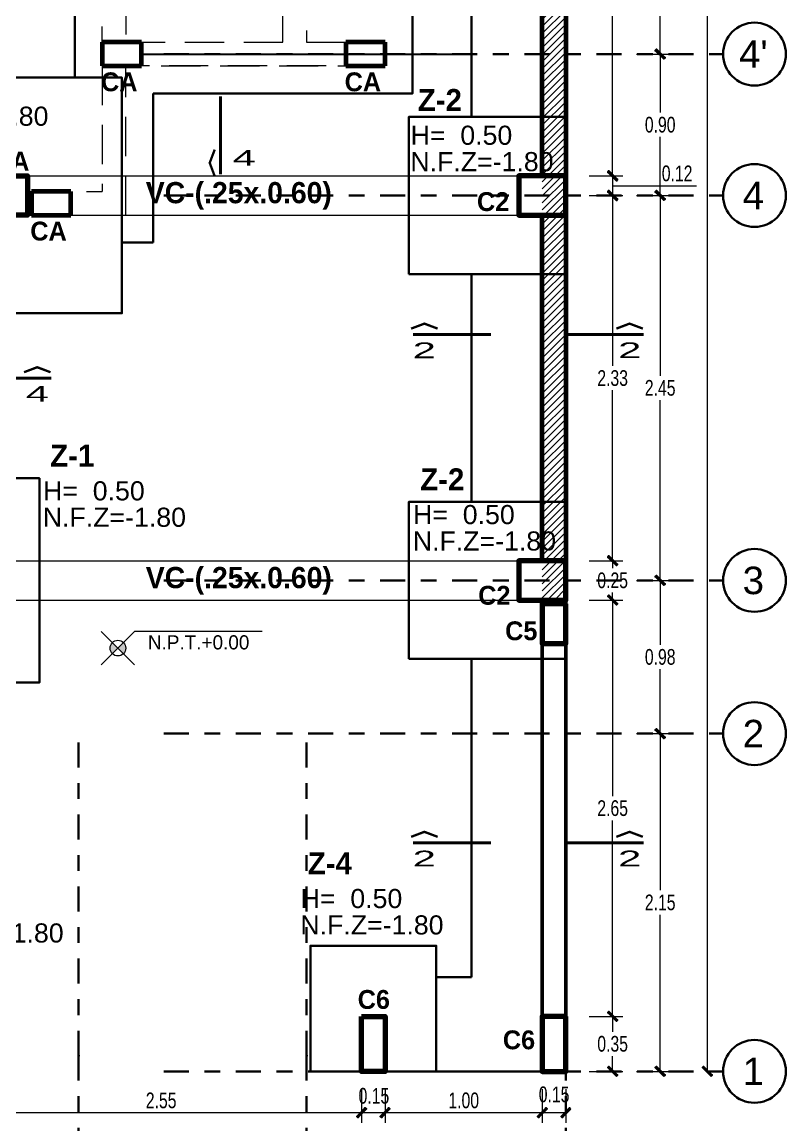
# Model space of a CAD drawing. Header units: millimetres. Extents: x 10559 to 10691, y -16579 to -16550.
# Drawn here: x 10565.28 to 10570.14, y -16573.47 to -16566.45 of the extents above; entities that cross this region are included whole.
import ezdxf
from ezdxf.enums import TextEntityAlignment as Align

# ---------------------------------------------------------------- set-up
doc = ezdxf.new("R2010")
doc.units = ezdxf.units.MM
doc.linetypes.add('HIDDEN', pattern=[0.375, 0.25, -0.125])
doc.linetypes.add('Punto & Rayas', pattern=[0.335139, 0.15875, -0.088194, 0, -0.088194])
for name, color, linetype, lineweight in [('ACHURADO', 9, 'Continuous', 5), ('cimentacion', 4, 'Continuous', 30), ('COLUMNAS', 3, 'Continuous', 80), ('Muro Alto', 1, 'Continuous', 80), ('p2', 53, 'Continuous', 20), ('Pluma 0.09', 5, 'Continuous', 0), ('TEXTO 2', 3, 'Continuous', 5), ('TEXTO VIGAS', 3, 'Continuous', 20)]:
    doc.layers.add(name, color=color, linetype=linetype, lineweight=lineweight)
for name, color, linetype in [('Nuevo_Estructura - Forjados', 7, 'Continuous'), ('Texto', 5, 'Continuous'), ('Textos', 8, 'Continuous')]:
    doc.layers.add(name, color=color, linetype=linetype)
doc.layers.add('Nuevo_Estructura - Forjados_Pluma_Nº__209', color=7, linetype='Continuous', lineweight=30, true_color=0x3e4f7b)
doc.layers.add('Nuevo_Estructura - Forjados_Pluma_Nº__219', color=7, linetype='Continuous', lineweight=13, true_color=0x404b6a)
doc.styles.add('ARIAL', font='arial.ttf')
doc.styles.add('Estilo_Generado_1', font='arial.ttf')
doc.styles.add('Henry', font='GOTHICB.TTF')
doc.styles.add('mahico', font='GOTHIC.TTF', dxfattribs={"width": 0.75})
doc.styles.add('style1', font='arial.ttf')
doc.styles.add('stylus', font='stylu.ttf')
doc.dimstyles.new('Copia de 50 P', dxfattribs={"dimtxt": 0.1, "dimasz": 0.01, "dimexe": 0.065, "dimexo": 0.0625, "dimgap": 0.025, "dimtad": 1, "dimtih": 1, "dimtoh": 1, "dimzin": 0, "dimdsep": 46, "dimtxsty": 'mahico', "dimblk": 'pa cotas', "dimcen": 0.09, "dimdle": 0.3, "dimclrd": 256, "dimclre": 256, "dimclrt": 256, "dimadec": 0, "dimazin": 0, "dimtfac": 1, "dimtofl": 0, "dimtmove": 0, "dimatfit": 3, "dimfxl": 0.15, "dimfxlon": 1, "dimtolj": 1, "dimtzin": 0, "dimlwd": 5, "dimlwe": 5, "dimarcsym": 0})

# ---------------------------------------------------------------- blocks, each defined once
blk = doc.blocks.new('A$C25241A85')
at = {"layer": 'p2', "lineweight": 9}
h = blk.add_hatch(color=256, dxfattribs=at)
h.paths.add_polyline_path([(0.0707, 0.1414, 0.198912), (0.0561, 0.1061, 0.198912), (0.0707, 0.0707), (0.1061, 0.1061)])
h.paths.add_polyline_path([(0.1061, 0.1061), (0.1414, 0.0707, 0.198912), (0.1561, 0.1061, 0.198912), (0.1414, 0.1414)])
at = {"layer": 'p2'}
blk.add_line((0.2121, 0), (0, 0.2121), dxfattribs=at)
blk.add_lwpolyline([(1.0236, 0.2121), (0.2121, 0.2121), (0, 0)], dxfattribs=at)
blk.add_circle((0.1061, 0.1061), 0.05, dxfattribs=at)
blk = doc.blocks.new('Marcador de red estándar')
at = {"layer": 'Nuevo_Estructura - Forjados_Pluma_Nº__209', "color": 167, "linetype": 'Punto & Rayas', "lineweight": 30, "true_color": 0x3e4f7b}
for q in [(-10.9, 0), (-7.9, 0)]:
    blk.add_line((-9.9, 0), q, dxfattribs=at)
blk.add_point((-9.9, 0), dxfattribs=at)
blk.add_point((-9.9, 0), dxfattribs=at)
at = {"layer": 'Nuevo_Estructura - Forjados_Pluma_Nº__219', "color": 167, "lineweight": 13, "true_color": 0x404b6a, "style": 'Estilo_Generado_1'}
for tag, p in [('AC_MarkerText_1_0', (-10.9725, -0.04)), ('AC_MarkerText_1_1', (11.2275, -0.04))]:
    blk.add_attdef(tag, text='', height=0.175, rotation=270, dxfattribs=at).set_placement(p, align=Align.TOP_CENTER)
blk = doc.blocks.new('Marcador de red estándar_2')
at = {"layer": 'Nuevo_Estructura - Forjados_Pluma_Nº__209', "color": 167, "linetype": 'Punto & Rayas', "lineweight": 30, "true_color": 0x3e4f7b}
for p, q in [((-0.9423, 0), (-4.5, 0)), ((0.9423, 0), (4.5, 0))]:
    blk.add_line(p, q, dxfattribs=at)
at = {"layer": 'Nuevo_Estructura - Forjados_Pluma_Nº__209', "color": 167, "linetype": 'Continuous', "lineweight": 30, "true_color": 0x3e4f7b}
for centre in [(-4.7, 0), (4.7, 0)]:
    blk.add_circle(centre, 0.2, dxfattribs=at)
at = {"layer": 'Nuevo_Estructura - Forjados_Pluma_Nº__209', "color": 167, "linetype": 'Punto & Rayas', "lineweight": 30, "true_color": 0x3e4f7b}
blk.add_point((0.9423, 0), dxfattribs=at)
blk.add_point((0.9423, 0), dxfattribs=at)
at = {"layer": 'Nuevo_Estructura - Forjados_Pluma_Nº__219', "color": 167, "lineweight": 13, "true_color": 0x404b6a, "style": 'Estilo_Generado_1'}
for tag, p in [('AC_MarkerText_1_0', (-4.7, -0.1675)), ('AC_MarkerText_1_1', (4.7, -0.1675))]:
    blk.add_attdef(tag, text='', height=0.175, rotation=180, dxfattribs=at).set_placement(p, align=Align.TOP_CENTER)
blk = doc.blocks.new('pa cotas')
h = blk.add_hatch(color=256)
h.paths.add_polyline_path([(2.38, 3.09), (-3.09, -2.38), (-2.38, -3.09)])
h.paths.add_polyline_path([(3.09, 2.38), (2.38, 3.09), (-2.38, -3.09)])
blk.add_line((-2.38, -3.09), (2.38, 3.09))
blk.add_lwpolyline([(3.09, 2.38), (2.38, 3.09), (-3.09, -2.38), (-2.38, -3.09)], close=True)
blk = doc.blocks.new('*D493')
at = {"lineweight": 5, "transparency": 16777216}
for p, q in [((10608.2027, -16552.1931), (10608.4177, -16552.1931)), ((10608.3527, -16552.2031), (10608.3527, -16562.1156)), ((10608.3527, -16572.1831), (10608.3527, -16562.2706)), ((10608.3527, -16572.1931), (10608.4177, -16572.1931))]:
    blk.add_line(p, q, dxfattribs=at)
at = {"layer": 'Defpoints', "color": 0, "transparency": 16777216}
for p in [(10607.4527, -16552.1931), (10608.3527, -16572.1931), (10608.3527, -16572.1931)]:
    blk.add_point(p, dxfattribs=at)
at = {"lineweight": 5, "transparency": 16777216, "xscale": 0.01, "yscale": 0.01, "zscale": 0.01}
for p, rotation in [((10608.3527, -16552.1931), 90), ((10608.3527, -16572.1931), 270)]:
    blk.add_blockref('pa cotas', p, dxfattribs=dict(at, rotation=rotation))
at = {"transparency": 16777216, "insert": (10608.3527, -16562.1931), "char_height": 0.1, "attachment_point": 5, "style": 'mahico'}
blk.add_mtext('\\A1;20.00', dxfattribs=at)
blk = doc.blocks.new('*D499')
at = {"lineweight": 5, "transparency": 16777216}
for p, q in [((10607.9027, -16562.4681), (10608.1177, -16562.4681)), ((10608.0527, -16562.4781), (10608.0527, -16564.0156)), ((10608.0527, -16565.7081), (10608.0527, -16564.1706)), ((10607.9027, -16565.7181), (10608.1177, -16565.7181))]:
    blk.add_line(p, q, dxfattribs=at)
at = {"layer": 'Defpoints', "color": 0, "transparency": 16777216}
for p in [(10607.4527, -16562.4681), (10607.4527, -16565.7181), (10608.0527, -16565.7181)]:
    blk.add_point(p, dxfattribs=at)
at = {"lineweight": 5, "transparency": 16777216, "xscale": 0.01, "yscale": 0.01, "zscale": 0.01}
for p, rotation in [((10608.0527, -16562.4681), 90), ((10608.0527, -16565.7181), 270)]:
    blk.add_blockref('pa cotas', p, dxfattribs=dict(at, rotation=rotation))
at = {"transparency": 16777216, "insert": (10608.0527, -16564.0931), "char_height": 0.1, "attachment_point": 5, "style": 'mahico'}
blk.add_mtext('\\A1;3.25', dxfattribs=at)
blk = doc.blocks.new('*D500')
at = {"lineweight": 5, "transparency": 16777216}
for p, q in [((10607.9027, -16565.7181), (10608.1177, -16565.7181)), ((10608.0527, -16565.7281), (10608.0527, -16566.0906)), ((10608.0527, -16566.6081), (10608.0527, -16566.2456)), ((10607.9027, -16566.6181), (10608.1177, -16566.6181))]:
    blk.add_line(p, q, dxfattribs=at)
at = {"layer": 'Defpoints', "color": 0, "transparency": 16777216}
for p in [(10607.4527, -16565.7181), (10607.4527, -16566.6181), (10608.0527, -16566.6181)]:
    blk.add_point(p, dxfattribs=at)
at = {"lineweight": 5, "transparency": 16777216, "xscale": 0.01, "yscale": 0.01, "zscale": 0.01}
for p, rotation in [((10608.0527, -16565.7181), 90), ((10608.0527, -16566.6181), 270)]:
    blk.add_blockref('pa cotas', p, dxfattribs=dict(at, rotation=rotation))
at = {"transparency": 16777216, "insert": (10608.0527, -16566.1681), "char_height": 0.1, "attachment_point": 5, "style": 'mahico'}
blk.add_mtext('\\A1;0.90', dxfattribs=at)
blk = doc.blocks.new('*D501')
at = {"lineweight": 5, "transparency": 16777216}
for p, q in [((10607.9027, -16566.6181), (10608.1177, -16566.6181)), ((10608.0527, -16566.6281), (10608.0527, -16567.7656)), ((10608.0527, -16569.0581), (10608.0527, -16567.9206)), ((10607.9027, -16569.0681), (10608.1177, -16569.0681))]:
    blk.add_line(p, q, dxfattribs=at)
at = {"layer": 'Defpoints', "color": 0, "transparency": 16777216}
for p in [(10607.4527, -16566.6181), (10607.4527, -16569.0681), (10608.0527, -16569.0681)]:
    blk.add_point(p, dxfattribs=at)
at = {"lineweight": 5, "transparency": 16777216, "xscale": 0.01, "yscale": 0.01, "zscale": 0.01}
for p, rotation in [((10608.0527, -16566.6181), 90), ((10608.0527, -16569.0681), 270)]:
    blk.add_blockref('pa cotas', p, dxfattribs=dict(at, rotation=rotation))
at = {"transparency": 16777216, "insert": (10608.0527, -16567.8431), "char_height": 0.1, "attachment_point": 5, "style": 'mahico'}
blk.add_mtext('\\A1;2.45', dxfattribs=at)
blk = doc.blocks.new('*D502')
at = {"lineweight": 5, "transparency": 16777216}
for p, q in [((10607.9027, -16569.0681), (10608.1177, -16569.0681)), ((10608.0527, -16569.0781), (10608.0527, -16569.4781)), ((10608.0527, -16570.0332), (10608.0527, -16569.6332)), ((10607.9027, -16570.0432), (10608.1177, -16570.0432))]:
    blk.add_line(p, q, dxfattribs=at)
at = {"layer": 'Defpoints', "color": 0, "transparency": 16777216}
for p in [(10607.4527, -16569.0681), (10607.4527, -16570.0432), (10608.0527, -16570.0432)]:
    blk.add_point(p, dxfattribs=at)
at = {"lineweight": 5, "transparency": 16777216, "xscale": 0.01, "yscale": 0.01, "zscale": 0.01}
for p, rotation in [((10608.0527, -16569.0681), 90), ((10608.0527, -16570.0432), 270)]:
    blk.add_blockref('pa cotas', p, dxfattribs=dict(at, rotation=rotation))
at = {"transparency": 16777216, "insert": (10608.0527, -16569.5556), "char_height": 0.1, "attachment_point": 5, "style": 'mahico'}
blk.add_mtext('\\A1;0.98', dxfattribs=at)
blk = doc.blocks.new('*D503')
at = {"lineweight": 5, "transparency": 16777216}
for p, q in [((10607.9027, -16570.0432), (10608.1177, -16570.0432)), ((10608.0527, -16570.0532), (10608.0527, -16571.0406)), ((10608.0527, -16572.1831), (10608.0527, -16571.1957)), ((10607.9027, -16572.1931), (10608.1177, -16572.1931))]:
    blk.add_line(p, q, dxfattribs=at)
at = {"layer": 'Defpoints', "color": 0, "transparency": 16777216}
for p in [(10607.4527, -16570.0432), (10607.4527, -16572.1931), (10608.0527, -16572.1931)]:
    blk.add_point(p, dxfattribs=at)
at = {"lineweight": 5, "transparency": 16777216, "xscale": 0.01, "yscale": 0.01, "zscale": 0.01}
for p, rotation in [((10608.0527, -16570.0432), 90), ((10608.0527, -16572.1931), 270)]:
    blk.add_blockref('pa cotas', p, dxfattribs=dict(at, rotation=rotation))
at = {"transparency": 16777216, "insert": (10608.0527, -16571.1181), "char_height": 0.1, "attachment_point": 5, "style": 'mahico'}
blk.add_mtext('\\A1;2.15', dxfattribs=at)
blk = doc.blocks.new('*D479')
at = {"lineweight": 5, "transparency": 16777216}
for p, q in [((10600.4527, -16572.8931), (10600.4527, -16573.1081)), ((10600.4627, -16573.0431), (10607.4427, -16573.0431)), ((10607.4527, -16573.0431), (10607.4527, -16573.1081))]:
    blk.add_line(p, q, dxfattribs=at)
at = {"layer": 'Defpoints', "color": 0, "transparency": 16777216}
for p in [(10600.4527, -16572.1431), (10607.4527, -16573.0431), (10607.4527, -16573.0431)]:
    blk.add_point(p, dxfattribs=at)
at = {"lineweight": 5, "transparency": 16777216, "xscale": 0.01, "yscale": 0.01, "zscale": 0.01, "rotation": 180}
blk.add_blockref('pa cotas', (10600.4527, -16573.0431), dxfattribs=at)
at = {"lineweight": 5, "transparency": 16777216, "xscale": 0.01, "yscale": 0.01, "zscale": 0.01}
blk.add_blockref('pa cotas', (10607.4527, -16573.0431), dxfattribs=at)
at = {"transparency": 16777216, "insert": (10603.9527, -16572.9656), "char_height": 0.1, "attachment_point": 5, "style": 'mahico'}
blk.add_mtext('\\A1;7.00', dxfattribs=at)
blk = doc.blocks.new('*D483')
at = {"lineweight": 5, "transparency": 16777216}
for p, q in [((10603.5277, -16572.5931), (10603.5277, -16572.8081)), ((10604.3527, -16572.5931), (10604.3527, -16572.8081)), ((10603.5377, -16572.7431), (10604.3427, -16572.7431))]:
    blk.add_line(p, q, dxfattribs=at)
at = {"layer": 'Defpoints', "color": 0, "transparency": 16777216}
for p in [(10603.5277, -16572.1931), (10604.3527, -16572.1931), (10604.3527, -16572.7431)]:
    blk.add_point(p, dxfattribs=at)
at = {"lineweight": 5, "transparency": 16777216, "xscale": 0.01, "yscale": 0.01, "zscale": 0.01, "rotation": 180}
blk.add_blockref('pa cotas', (10603.5277, -16572.7431), dxfattribs=at)
at = {"lineweight": 5, "transparency": 16777216, "xscale": 0.01, "yscale": 0.01, "zscale": 0.01}
blk.add_blockref('pa cotas', (10604.3527, -16572.7431), dxfattribs=at)
at = {"transparency": 16777216, "insert": (10603.9402, -16572.6656), "char_height": 0.1, "attachment_point": 5, "style": 'mahico'}
blk.add_mtext('\\A1;0.82', dxfattribs=at)
blk = doc.blocks.new('*D484')
at = {"lineweight": 5, "transparency": 16777216}
for p, q in [((10604.3527, -16572.5931), (10604.3527, -16572.8081)), ((10605.8027, -16572.5931), (10605.8027, -16572.8081)), ((10604.3627, -16572.7431), (10605.7927, -16572.7431))]:
    blk.add_line(p, q, dxfattribs=at)
at = {"layer": 'Defpoints', "color": 0, "transparency": 16777216}
for p in [(10604.3527, -16572.1931), (10605.8027, -16572.1931), (10605.8027, -16572.7431)]:
    blk.add_point(p, dxfattribs=at)
at = {"lineweight": 5, "transparency": 16777216, "xscale": 0.01, "yscale": 0.01, "zscale": 0.01, "rotation": 180}
blk.add_blockref('pa cotas', (10604.3527, -16572.7431), dxfattribs=at)
at = {"lineweight": 5, "transparency": 16777216, "xscale": 0.01, "yscale": 0.01, "zscale": 0.01}
blk.add_blockref('pa cotas', (10605.8027, -16572.7431), dxfattribs=at)
at = {"transparency": 16777216, "insert": (10605.0777, -16572.6656), "char_height": 0.1, "attachment_point": 5, "style": 'mahico'}
blk.add_mtext('\\A1;1.45', dxfattribs=at)
blk = doc.blocks.new('*D485')
at = {"lineweight": 5, "transparency": 16777216}
for p, q in [((10605.8027, -16572.5931), (10605.8027, -16572.8081)), ((10607.4527, -16572.5931), (10607.4527, -16572.8081)), ((10605.8127, -16572.7431), (10607.4427, -16572.7431))]:
    blk.add_line(p, q, dxfattribs=at)
at = {"layer": 'Defpoints', "color": 0, "transparency": 16777216}
for p in [(10605.8027, -16572.1931), (10607.4527, -16572.1931), (10607.4527, -16572.7431)]:
    blk.add_point(p, dxfattribs=at)
at = {"lineweight": 5, "transparency": 16777216, "xscale": 0.01, "yscale": 0.01, "zscale": 0.01, "rotation": 180}
blk.add_blockref('pa cotas', (10605.8027, -16572.7431), dxfattribs=at)
at = {"lineweight": 5, "transparency": 16777216, "xscale": 0.01, "yscale": 0.01, "zscale": 0.01}
blk.add_blockref('pa cotas', (10607.4527, -16572.7431), dxfattribs=at)
at = {"transparency": 16777216, "insert": (10606.6277, -16572.6656), "char_height": 0.1, "attachment_point": 5, "style": 'mahico'}
blk.add_mtext('\\A1;1.65', dxfattribs=at)
blk = doc.blocks.new('*D412')
at = {"lineweight": 5, "transparency": 16777216}
for p, q in [((10568.8914, -16563.684), (10569.1064, -16563.684)), ((10569.0414, -16563.694), (10569.0414, -16565.4803)), ((10569.0414, -16567.4217), (10569.0414, -16565.6353)), ((10568.8914, -16567.4317), (10569.1064, -16567.4317))]:
    blk.add_line(p, q, dxfattribs=at)
at = {"layer": 'Defpoints', "color": 0, "transparency": 16777216}
for p in [(10568.7439, -16563.684), (10568.7439, -16567.4317), (10569.0414, -16567.4317)]:
    blk.add_point(p, dxfattribs=at)
at = {"lineweight": 5, "transparency": 16777216, "xscale": 0.01, "yscale": 0.01, "zscale": 0.01}
for p, rotation in [((10569.0414, -16563.684), 90), ((10569.0414, -16567.4317), 270)]:
    blk.add_blockref('pa cotas', p, dxfattribs=dict(at, rotation=rotation))
at = {"transparency": 16777216, "insert": (10569.0414, -16565.5578), "char_height": 0.1, "attachment_point": 5, "style": 'mahico'}
blk.add_mtext('\\A1;3.75', dxfattribs=at)
blk = doc.blocks.new('*D413')
at = {"lineweight": 5, "transparency": 16777216}
for p, q in [((10568.8914, -16567.4317), (10569.1064, -16567.4317)), ((10569.0414, -16567.4417), (10569.0414, -16567.5467)), ((10568.8914, -16567.5567), (10569.1064, -16567.5567)), ((10569.0414, -16567.4942), (10569.329, -16567.4942)), ((10569.329, -16567.4942), (10569.5743, -16567.4942))]:
    blk.add_line(p, q, dxfattribs=at)
at = {"layer": 'Defpoints', "color": 0, "transparency": 16777216}
for p in [(10568.7439, -16567.4317), (10568.7439, -16567.5567), (10569.0414, -16567.5567)]:
    blk.add_point(p, dxfattribs=at)
at = {"lineweight": 5, "transparency": 16777216, "xscale": 0.01, "yscale": 0.01, "zscale": 0.01}
for p, rotation in [((10569.0414, -16567.4317), 90), ((10569.0414, -16567.5567), 270)]:
    blk.add_blockref('pa cotas', p, dxfattribs=dict(at, rotation=rotation))
at = {"transparency": 16777216, "insert": (10569.4517, -16567.4166), "char_height": 0.1, "attachment_point": 5, "style": 'mahico'}
blk.add_mtext('\\A1;0.12', dxfattribs=at)
blk = doc.blocks.new('*D414')
at = {"lineweight": 5, "transparency": 16777216}
for p, q in [((10568.8914, -16567.5567), (10569.1064, -16567.5567)), ((10569.0414, -16567.5667), (10569.0414, -16568.6416)), ((10569.0414, -16569.8717), (10569.0414, -16568.7967)), ((10568.8914, -16569.8817), (10569.1064, -16569.8817))]:
    blk.add_line(p, q, dxfattribs=at)
at = {"layer": 'Defpoints', "color": 0, "transparency": 16777216}
for p in [(10568.7439, -16567.5567), (10568.7439, -16569.8817), (10569.0414, -16569.8817)]:
    blk.add_point(p, dxfattribs=at)
at = {"lineweight": 5, "transparency": 16777216, "xscale": 0.01, "yscale": 0.01, "zscale": 0.01}
for p, rotation in [((10569.0414, -16567.5567), 90), ((10569.0414, -16569.8817), 270)]:
    blk.add_blockref('pa cotas', p, dxfattribs=dict(at, rotation=rotation))
at = {"transparency": 16777216, "insert": (10569.0414, -16568.7192), "char_height": 0.1, "attachment_point": 5, "style": 'mahico'}
blk.add_mtext('\\A1;2.33', dxfattribs=at)
blk = doc.blocks.new('*D415')
at = {"lineweight": 5, "transparency": 16777216}
for p, q in [((10568.8914, -16569.8817), (10569.1064, -16569.8817)), ((10569.0414, -16569.8917), (10569.0414, -16569.9291)), ((10569.0414, -16570.1217), (10569.0414, -16570.0842)), ((10568.8914, -16570.1317), (10569.1064, -16570.1317))]:
    blk.add_line(p, q, dxfattribs=at)
at = {"layer": 'Defpoints', "color": 0, "transparency": 16777216}
for p in [(10568.7439, -16569.8817), (10568.7439, -16570.1317), (10569.0414, -16570.1317)]:
    blk.add_point(p, dxfattribs=at)
at = {"lineweight": 5, "transparency": 16777216, "xscale": 0.01, "yscale": 0.01, "zscale": 0.01}
for p, rotation in [((10569.0414, -16569.8817), 90), ((10569.0414, -16570.1317), 270)]:
    blk.add_blockref('pa cotas', p, dxfattribs=dict(at, rotation=rotation))
at = {"transparency": 16777216, "insert": (10569.0414, -16570.0067), "char_height": 0.1, "attachment_point": 5, "style": 'mahico'}
blk.add_mtext('\\A1;0.25', dxfattribs=at)
blk = doc.blocks.new('*D416')
at = {"lineweight": 5, "transparency": 16777216}
for p, q in [((10568.8914, -16570.1317), (10569.1064, -16570.1317)), ((10569.0414, -16570.1417), (10569.0414, -16571.3791)), ((10569.0414, -16572.7717), (10569.0414, -16571.5342)), ((10568.8914, -16572.7817), (10569.1064, -16572.7817))]:
    blk.add_line(p, q, dxfattribs=at)
at = {"layer": 'Defpoints', "color": 0, "transparency": 16777216}
for p in [(10568.7439, -16570.1317), (10568.7439, -16572.7817), (10569.0414, -16572.7817)]:
    blk.add_point(p, dxfattribs=at)
at = {"lineweight": 5, "transparency": 16777216, "xscale": 0.01, "yscale": 0.01, "zscale": 0.01}
for p, rotation in [((10569.0414, -16570.1317), 90), ((10569.0414, -16572.7817), 270)]:
    blk.add_blockref('pa cotas', p, dxfattribs=dict(at, rotation=rotation))
at = {"transparency": 16777216, "insert": (10569.0414, -16571.4567), "char_height": 0.1, "attachment_point": 5, "style": 'mahico'}
blk.add_mtext('\\A1;2.65', dxfattribs=at)
blk = doc.blocks.new('*D417')
at = {"lineweight": 5, "transparency": 16777216}
for p, q in [((10568.8914, -16572.7817), (10569.1064, -16572.7817)), ((10569.0414, -16572.7917), (10569.0414, -16572.8791)), ((10569.0414, -16573.1217), (10569.0414, -16573.0342)), ((10568.8914, -16573.1317), (10569.1064, -16573.1317))]:
    blk.add_line(p, q, dxfattribs=at)
at = {"layer": 'Defpoints', "color": 0, "transparency": 16777216}
for p in [(10568.7439, -16572.7817), (10568.7439, -16573.1317), (10569.0414, -16573.1317)]:
    blk.add_point(p, dxfattribs=at)
at = {"lineweight": 5, "transparency": 16777216, "xscale": 0.01, "yscale": 0.01, "zscale": 0.01}
for p, rotation in [((10569.0414, -16572.7817), 90), ((10569.0414, -16573.1317), 270)]:
    blk.add_blockref('pa cotas', p, dxfattribs=dict(at, rotation=rotation))
at = {"transparency": 16777216, "insert": (10569.0414, -16572.9567), "char_height": 0.1, "attachment_point": 5, "style": 'mahico'}
blk.add_mtext('\\A1;0.35', dxfattribs=at)
blk = doc.blocks.new('*D423')
at = {"lineweight": 5, "transparency": 16777216}
for p, q in [((10564.8939, -16573.2443), (10564.8939, -16573.4593)), ((10567.4439, -16573.2443), (10567.4439, -16573.4593)), ((10564.9039, -16573.3943), (10567.4339, -16573.3943))]:
    blk.add_line(p, q, dxfattribs=at)
at = {"layer": 'Defpoints', "color": 0, "transparency": 16777216}
for p in [(10564.8939, -16573.1352), (10567.4439, -16573.1317), (10567.4439, -16573.3943)]:
    blk.add_point(p, dxfattribs=at)
at = {"lineweight": 5, "transparency": 16777216, "xscale": 0.01, "yscale": 0.01, "zscale": 0.01, "rotation": 180}
blk.add_blockref('pa cotas', (10564.8939, -16573.3943), dxfattribs=at)
at = {"lineweight": 5, "transparency": 16777216, "xscale": 0.01, "yscale": 0.01, "zscale": 0.01}
blk.add_blockref('pa cotas', (10567.4439, -16573.3943), dxfattribs=at)
at = {"transparency": 16777216, "insert": (10566.1689, -16573.3168), "char_height": 0.1, "attachment_point": 5, "style": 'mahico'}
blk.add_mtext('\\A1;2.55', dxfattribs=at)
blk = doc.blocks.new('*D424')
at = {"lineweight": 5, "transparency": 16777216}
for p, q in [((10567.4439, -16573.2443), (10567.4439, -16573.4593)), ((10567.5939, -16573.2443), (10567.5939, -16573.4593)), ((10567.4539, -16573.3943), (10567.5839, -16573.3943))]:
    blk.add_line(p, q, dxfattribs=at)
at = {"layer": 'Defpoints', "color": 0, "transparency": 16777216}
for p in [(10567.4439, -16573.1317), (10567.5939, -16573.1317), (10567.5939, -16573.3943)]:
    blk.add_point(p, dxfattribs=at)
at = {"lineweight": 5, "transparency": 16777216, "xscale": 0.01, "yscale": 0.01, "zscale": 0.01, "rotation": 180}
blk.add_blockref('pa cotas', (10567.4439, -16573.3943), dxfattribs=at)
at = {"lineweight": 5, "transparency": 16777216, "xscale": 0.01, "yscale": 0.01, "zscale": 0.01}
blk.add_blockref('pa cotas', (10567.5939, -16573.3943), dxfattribs=at)
at = {"transparency": 16777216, "insert": (10567.5224, -16573.2878), "char_height": 0.1, "attachment_point": 5, "style": 'mahico'}
blk.add_mtext('\\A1;0.15', dxfattribs=at)
blk = doc.blocks.new('*D425')
at = {"lineweight": 5, "transparency": 16777216}
for p, q in [((10567.5939, -16573.2443), (10567.5939, -16573.4593)), ((10568.5939, -16573.2443), (10568.5939, -16573.4593)), ((10567.6039, -16573.3943), (10568.5839, -16573.3943))]:
    blk.add_line(p, q, dxfattribs=at)
at = {"layer": 'Defpoints', "color": 0, "transparency": 16777216}
for p in [(10567.5939, -16573.1317), (10568.5939, -16573.1317), (10568.5939, -16573.3943)]:
    blk.add_point(p, dxfattribs=at)
at = {"lineweight": 5, "transparency": 16777216, "xscale": 0.01, "yscale": 0.01, "zscale": 0.01, "rotation": 180}
blk.add_blockref('pa cotas', (10567.5939, -16573.3943), dxfattribs=at)
at = {"lineweight": 5, "transparency": 16777216, "xscale": 0.01, "yscale": 0.01, "zscale": 0.01}
blk.add_blockref('pa cotas', (10568.5939, -16573.3943), dxfattribs=at)
at = {"transparency": 16777216, "insert": (10568.0939, -16573.3168), "char_height": 0.1, "attachment_point": 5, "style": 'mahico'}
blk.add_mtext('\\A1;1.00', dxfattribs=at)
blk = doc.blocks.new('*D426')
at = {"lineweight": 5, "transparency": 16777216}
for p, q in [((10568.5939, -16573.2443), (10568.5939, -16573.4593)), ((10568.7439, -16573.2443), (10568.7439, -16573.4593)), ((10568.6039, -16573.3943), (10568.7339, -16573.3943))]:
    blk.add_line(p, q, dxfattribs=at)
at = {"layer": 'Defpoints', "color": 0, "transparency": 16777216}
for p in [(10568.5939, -16573.1317), (10568.7439, -16573.1317), (10568.7439, -16573.3943)]:
    blk.add_point(p, dxfattribs=at)
at = {"lineweight": 5, "transparency": 16777216, "xscale": 0.01, "yscale": 0.01, "zscale": 0.01, "rotation": 180}
blk.add_blockref('pa cotas', (10568.5939, -16573.3943), dxfattribs=at)
at = {"lineweight": 5, "transparency": 16777216, "xscale": 0.01, "yscale": 0.01, "zscale": 0.01}
blk.add_blockref('pa cotas', (10568.7439, -16573.3943), dxfattribs=at)
at = {"transparency": 16777216, "insert": (10568.6689, -16573.2788), "char_height": 0.1, "attachment_point": 5, "style": 'mahico'}
blk.add_mtext('\\A1;0.15', dxfattribs=at)
blk = doc.blocks.new('fdvfvfdvdf')
blk.add_line((10604.7527, -16565.7181), (10606.7795, -16565.7181))
at = {"layer": 'Nuevo_Estructura - Forjados', "color": 8, "linetype": 'Continuous', "lineweight": 15, "rotation": 90}
for p in [(10604.3527, -16562.1931), (10605.8027, -16562.1931), (10607.4527, -16562.1931)]:
    blk.add_blockref('Marcador de red estándar', p, dxfattribs=at)
at = {"layer": 'Nuevo_Estructura - Forjados', "color": 8, "linetype": 'Continuous', "lineweight": 15}
ref = blk.add_blockref('Marcador de red estándar_2', (10603.9527, -16565.7181), dxfattribs=dict(at, rotation=180))
ref.add_attrib('AC_MarkerText_1', "4'", dxfattribs={"layer": 'Nuevo_Estructura - Forjados_Pluma_Nº__219', "color": 167, "lineweight": 13, "true_color": 0x404b6a, "height": 0.175, "style": 'Estilo_Generado_1'}).set_placement((10608.6454, -16565.6306), align=Align.TOP_CENTER)
ref.add_attrib('AC_MarkerText_1_1', "4'", dxfattribs={"layer": 'Nuevo_Estructura - Forjados_Pluma_Nº__219', "color": 167, "lineweight": 13, "true_color": 0x404b6a, "height": 0.175, "style": 'Estilo_Generado_1'}).set_placement((10599.2473, -16565.6306), align=Align.TOP_CENTER)
ref = blk.add_blockref('Marcador de red estándar_2', (10603.9527, -16566.6181), dxfattribs=dict(at, rotation=180))
ref.add_attrib('AC_MarkerText_1', '4', dxfattribs={"layer": 'Nuevo_Estructura - Forjados_Pluma_Nº__219', "color": 167, "lineweight": 13, "true_color": 0x404b6a, "height": 0.175, "style": 'Estilo_Generado_1'}).set_placement((10608.6454, -16566.5306), align=Align.TOP_CENTER)
ref.add_attrib('AC_MarkerText_1_1', '4', dxfattribs={"layer": 'Nuevo_Estructura - Forjados_Pluma_Nº__219', "color": 167, "lineweight": 13, "true_color": 0x404b6a, "height": 0.175, "style": 'Estilo_Generado_1'}).set_placement((10599.2473, -16566.5306), align=Align.TOP_CENTER)
ref = blk.add_blockref('Marcador de red estándar_2', (10603.9527, -16569.0681), dxfattribs=dict(at, rotation=180))
ref.add_attrib('AC_MarkerText_1', '3', dxfattribs={"layer": 'Nuevo_Estructura - Forjados_Pluma_Nº__219', "color": 167, "lineweight": 13, "true_color": 0x404b6a, "height": 0.175, "style": 'Estilo_Generado_1'}).set_placement((10608.6454, -16568.9806), align=Align.TOP_CENTER)
ref.add_attrib('AC_MarkerText_1_1', '3', dxfattribs={"layer": 'Nuevo_Estructura - Forjados_Pluma_Nº__219', "color": 167, "lineweight": 13, "true_color": 0x404b6a, "height": 0.175, "style": 'Estilo_Generado_1'}).set_placement((10599.2473, -16568.9806), align=Align.TOP_CENTER)
ref = blk.add_blockref('Marcador de red estándar_2', (10603.9527, -16570.0432), dxfattribs=dict(at, rotation=180))
ref.add_attrib('AC_MarkerText_1', '2', dxfattribs={"layer": 'Nuevo_Estructura - Forjados_Pluma_Nº__219', "color": 167, "lineweight": 13, "true_color": 0x404b6a, "height": 0.175, "style": 'Estilo_Generado_1'}).set_placement((10608.6454, -16569.9557), align=Align.TOP_CENTER)
ref.add_attrib('AC_MarkerText_1_1', '2', dxfattribs={"layer": 'Nuevo_Estructura - Forjados_Pluma_Nº__219', "color": 167, "lineweight": 13, "true_color": 0x404b6a, "height": 0.175, "style": 'Estilo_Generado_1'}).set_placement((10599.2473, -16569.9557), align=Align.TOP_CENTER)
ref = blk.add_blockref('Marcador de red estándar_2', (10603.9527, -16572.1931), dxfattribs=dict(at, rotation=180))
ref.add_attrib('AC_MarkerText_1', '1', dxfattribs={"layer": 'Nuevo_Estructura - Forjados_Pluma_Nº__219', "color": 167, "lineweight": 13, "true_color": 0x404b6a, "height": 0.175, "style": 'Estilo_Generado_1'}).set_placement((10608.6454, -16572.1056), align=Align.TOP_CENTER)
ref.add_attrib('AC_MarkerText_1_1', '1', dxfattribs={"layer": 'Nuevo_Estructura - Forjados_Pluma_Nº__219', "color": 167, "lineweight": 13, "true_color": 0x404b6a, "height": 0.175, "style": 'Estilo_Generado_1'}).set_placement((10599.2473, -16572.1056), align=Align.TOP_CENTER)
dim = blk.add_linear_dim(base=(10608.3527, -16572.1931), p1=(10607.4527, -16552.1931), p2=(10608.3527, -16572.1931), angle=270, dimstyle='Copia de 50 P')
dim.commit()
dim.dimension.update_dxf_attribs({"geometry": '*D493', "text_midpoint": (10608.3527, -16562.1931)})
for base, p1, p2, picture, middle in [((10608.0527, -16565.7181), (10607.4527, -16562.4681), (10607.4527, -16565.7181), '*D499', (10608.0527, -16564.0931)), ((10608.0527, -16566.6181), (10607.4527, -16565.7181), (10607.4527, -16566.6181), '*D500', (10608.0527, -16566.1681)), ((10608.0527, -16569.0681), (10607.4527, -16566.6181), (10607.4527, -16569.0681), '*D501', (10608.0527, -16567.8431)), ((10608.0527, -16570.0432), (10607.4527, -16569.0681), (10607.4527, -16570.0432), '*D502', (10608.0527, -16569.5556)), ((10608.0527, -16572.1931), (10607.4527, -16570.0432), (10607.4527, -16572.1931), '*D503', (10608.0527, -16571.1181))]:
    dim = blk.add_linear_dim(base=base, p1=p1, p2=p2, angle=270, dimstyle='Copia de 50 P', override={"dimtmove": 1})
    dim.commit()
    dim.dimension.update_dxf_attribs({"geometry": picture, "text_midpoint": middle})
dim = blk.add_linear_dim(base=(10607.4527, -16573.0431), p1=(10600.4527, -16572.1431), p2=(10607.4527, -16573.0431), dimstyle='Copia de 50 P')
dim.commit()
dim.dimension.update_dxf_attribs({"geometry": '*D479', "text_midpoint": (10603.9527, -16572.9656)})
for base, p1, p2, picture, middle in [((10604.3527454524, -16572.7431302135), (10603.5277454531, -16572.1931303841), (10604.3527454524, -16572.1931303841), '*D483', (10603.9402454527, -16572.6656149178)), ((10605.8027, -16572.7431), (10604.3527, -16572.1931), (10605.8027, -16572.1931), '*D484', (10605.0777, -16572.6656)), ((10607.4527, -16572.7431), (10605.8027, -16572.1931), (10607.4527, -16572.1931), '*D485', (10606.6277, -16572.6656))]:
    dim = blk.add_linear_dim(base=base, p1=p1, p2=p2, dimstyle='Copia de 50 P', override={"dimtmove": 1})
    dim.commit()
    dim.dimension.update_dxf_attribs({"geometry": picture, "text_midpoint": middle})

msp = doc.modelspace()

# ---------------------------------------------------------------- hatches: boundary and pattern name
at = {"layer": 'Pluma 0.09'}
h = msp.add_hatch(dxfattribs=at)
h.set_pattern_fill('LINE', color=256, scale=0.01, angle=45)
h.set_pattern_definition([(45, (-55.576773, 2.326753), (-0.022450640303, 0.022450640303), [])])
h.paths.add_polyline_path([(10567.99395, -16555.13166), (10568.59395, -16555.13166), (10568.59395, -16554.68166), (10568.74395, -16554.68166), (10568.74395, -16570.13166), (10568.59395, -16570.13166), (10568.59395, -16555.28166), (10567.99395, -16555.28166)])

# ---------------------------------------------------------------- linework, layer by layer
for p, q in [((10568.74395, -16568.58166), (10568.74395, -16553.13166)), ((10568.59395, -16567.43166), (10568.59395, -16555.28166)), ((10568.59395, -16568.58166), (10568.59395, -16567.68166)), ((10568.59395, -16573.13166), (10568.59395, -16570.13166)), ((10568.74395, -16573.13166), (10568.74395, -16570.13166))]:
    msp.add_line(p, q)
at = {"color": 8, "lineweight": 40}
for p, q in [((10566.54713, -16566.92707), (10566.54713, -16567.42133)), ((10568.2659, -16568.4416), (10567.77165, -16568.4416)), ((10569.2382, -16568.4416), (10568.74395, -16568.4416)), ((10565.46946, -16568.71911), (10564.9752, -16568.71911)), ((10568.2659, -16571.67627), (10567.77165, -16571.67627)), ((10569.2382, -16571.67627), (10568.74395, -16571.67627))]:
    msp.add_line(p, q, dxfattribs=at)
at = {"lineweight": 60}
for points in [[(10568.59395, -16555.03166), (10568.59395, -16554.68166), (10568.74395, -16554.68166), (10568.74395, -16570.13166), (10568.59395, -16570.13166)], [(10568.59395, -16567.43166), (10568.59395, -16555.28166), (10567.99395, -16555.28166), (10567.99395, -16555.13166), (10568.34395, -16555.13166)], [(10568.59395, -16569.88166), (10568.59395, -16567.68166)]]:
    msp.add_lwpolyline(points, dxfattribs=at)
msp.add_lwpolyline([(10565.94395, -16566.73166), (10565.79395, -16566.73166)])
at = {"color": 4, "const_width": 0.015}
for points in [[(10566.50963, -16567.43372), (10566.47781, -16567.34914), (10566.50963, -16567.26497)], [(10567.75925, -16568.4041), (10567.84383, -16568.37227), (10567.928, -16568.4041)], [(10569.23373, -16568.4041), (10569.14915, -16568.37227), (10569.06498, -16568.4041)], [(10565.46498, -16568.68161), (10565.38041, -16568.64978), (10565.29623, -16568.68161)], [(10567.75925, -16571.63877), (10567.84383, -16571.60695), (10567.928, -16571.63877)], [(10569.23373, -16571.63877), (10569.14915, -16571.60695), (10569.06498, -16571.63877)]]:
    msp.add_lwpolyline(points, dxfattribs=at)
at = {"color": 251, "lineweight": 50, "true_color": 0x636466}
msp.add_lwpolyline([(10568.74395, -16570.13166), (10568.74395, -16572.78166), (10568.59395, -16572.78166), (10568.59395, -16570.13166)], dxfattribs=at)
at = {"layer": 'ACHURADO'}
for p, q in [((10565.31895, -16567.43166), (10568.44396, -16567.43166)), ((10565.31895, -16567.68166), (10568.44396, -16567.68166)), ((10564.89395, -16569.88166), (10568.44395, -16569.88166)), ((10564.89395, -16570.13166), (10568.44395, -16570.13166))]:
    msp.add_line(p, q, dxfattribs=at)
at = {"layer": 'cimentacion'}
for p, q in [((10565.61895, -16566.73166), (10565.61895, -16566.80666)), ((10566.11895, -16567.85666), (10566.11895, -16566.90666)), ((10565.91895, -16567.85666), (10566.11895, -16567.85666)), ((10568.14395, -16572.53166), (10567.91895, -16572.53166)), ((10567.91895, -16573.13166), (10568.14395, -16573.13166)), ((10568.74395, -16573.13166), (10568.14395, -16573.13166))]:
    msp.add_line(p, q, dxfattribs=at)
for points in [[(10568.14395, -16563.95666), (10568.14395, -16567.05666)], [(10565.61895, -16566.80666), (10565.61895, -16564.15666), (10566.11895, -16564.15666), (10566.11895, -16564.45666), (10566.41895, -16564.45666), (10566.41895, -16564.95666), (10566.11895, -16564.95666), (10566.11895, -16566.40666), (10566.76895, -16566.40666), (10566.76895, -16564.45666), (10567.26895, -16564.45666), (10567.26895, -16566.40666), (10567.76895, -16566.40666), (10567.76895, -16566.90666), (10566.11895, -16566.90666)], [(10568.14395, -16568.05666), (10568.14395, -16569.50666)], [(10568.14395, -16570.50666), (10568.14395, -16572.53166)]]:
    msp.add_lwpolyline(points, dxfattribs=at)
for points in [[(10564.41895, -16568.30666), (10565.91895, -16568.30666), (10565.91895, -16566.80666), (10564.41895, -16566.80666)], [(10567.74395, -16568.05666), (10568.74395, -16568.05666), (10568.74395, -16567.05666), (10567.74395, -16567.05666)], [(10564.09395, -16570.65666), (10565.39395, -16570.65666), (10565.39395, -16569.35666), (10564.09395, -16569.35666)], [(10567.74395, -16570.50666), (10568.74395, -16570.50666), (10568.74395, -16569.50666), (10567.74395, -16569.50666)], [(10567.11895, -16573.13166), (10567.91895, -16573.13166), (10567.91895, -16572.33166), (10567.11895, -16572.33166)]]:
    msp.add_lwpolyline(points, close=True, dxfattribs=at)
at = {"layer": 'COLUMNAS', "color": 1, "lineweight": 80, "ltscale": 0.2}
for points in [[(10565.01895, -16567.43166), (10565.31895, -16567.43166), (10565.31895, -16567.68166), (10565.01895, -16567.68166)], [(10568.74395, -16567.43166), (10568.44395, -16567.43166), (10568.44395, -16567.68166), (10568.74395, -16567.68166)], [(10568.74395, -16569.88166), (10568.44395, -16569.88166), (10568.44395, -16570.13166), (10568.74395, -16570.13166)], [(10568.74395, -16570.15668), (10568.59395, -16570.15668), (10568.59395, -16570.40902), (10568.74395, -16570.40902)], [(10567.44395, -16572.78166), (10567.59395, -16572.78166), (10567.59395, -16573.13166), (10567.44395, -16573.13166)], [(10568.74395, -16572.78166), (10568.59395, -16572.78166), (10568.59395, -16573.13166), (10568.74395, -16573.13166)]]:
    msp.add_lwpolyline(points, close=True, dxfattribs=at)
at = {"layer": 'Muro Alto', "color": 6, "linetype": 'HIDDEN', "lineweight": 0}
for p, q in [((10565.79395, -16566.73166), (10565.79395, -16564.33166)), ((10566.94395, -16566.58166), (10566.94395, -16564.63166)), ((10567.59395, -16566.73166), (10567.59395, -16566.66166)), ((10565.79395, -16566.73166), (10567.59395, -16566.73166)), ((10565.79395, -16566.73166), (10565.79395, -16567.53166)), ((10565.94395, -16567.68166), (10565.94395, -16566.73166)), ((10565.31895, -16567.53166), (10565.79395, -16567.53166)), ((10564.89395, -16567.68166), (10565.94395, -16567.68166))]:
    msp.add_line(p, q, dxfattribs=at)
msp.add_lwpolyline([(10565.79395, -16564.33166), (10565.94395, -16564.33166), (10565.94395, -16564.63166), (10566.24395, -16564.63166), (10566.24395, -16564.78166), (10565.94395, -16564.78166), (10565.94395, -16566.58166), (10566.94395, -16566.58166), (10566.94395, -16564.63166), (10567.09395, -16564.63166), (10567.09395, -16566.58166), (10567.59395, -16566.58166), (10567.59395, -16566.73166), (10565.79395, -16566.73166)], close=True, dxfattribs=at)
at = {"layer": 'Muro Alto', "color": 6, "linetype": 'HIDDEN', "lineweight": 60}
for points in [[(10566.04395, -16566.73166), (10566.04395, -16566.58166), (10565.79395, -16566.58166), (10565.79395, -16566.73166)], [(10567.59395, -16566.73166), (10567.59395, -16566.58166), (10567.34395, -16566.58166), (10567.34395, -16566.73166)], [(10565.59395, -16567.68166), (10565.59395, -16567.53166), (10565.34395, -16567.53166), (10565.34395, -16567.68166)]]:
    msp.add_lwpolyline(points, close=True, dxfattribs=at)

# ---------------------------------------------------------------- block references
for name, p in [('fdvfvfdvdf', (-38.7088, -0.93853)), ('A$C25241A85', (10565.78785, -16570.54379))]:
    msp.add_blockref(name, p)

# ---------------------------------------------------------------- texts
at = {"style": 'stylus'}
msp.add_text('N.P.T.+0.00', height=0.09, dxfattribs=at).set_placement((10566.40746, -16570.40088), align=Align.MIDDLE_CENTER)
at = {"layer": 'Texto', "linetype": 'Continuous', "style": 'Henry'}
for s, p in [('Z-2', (10567.80151, -16567.01912)), ('Z-1', (10565.46299, -16569.28244)), ('Z-2', (10567.81713, -16569.43351)), ('Z-4', (10567.10176, -16571.87725, 0))]:
    msp.add_text(s, height=0.14, dxfattribs=at).set_placement(p)
at = {"layer": 'TEXTO 2', "color": 1, "style": 'style1'}
for s, height, p in [('N.F.Z=-1.80', 0.1216363, (10564.54078, -16567.11279)), ('H=  0.50', 0.121636, (10567.75588, -16567.23409, 0)), ('N.F.Z=-1.80', 0.1216363, (10567.75428, -16567.40213, 0)), ('H=  0.50', 0.121636, (10565.41736, -16569.49741, 0)), ('H=  0.50', 0.121636, (10567.77149, -16569.64848, 0)), ('N.F.Z=-1.80', 0.1216363, (10565.41577, -16569.66545, 0)), ('N.F.Z=-1.80', 0.1216363, (10567.7699, -16569.81652, 0)), ('H=  0.50', 0.121636, (10567.05613, -16572.09222)), ('N.F.Z=-1.80', 0.1216363, (10564.63737, -16572.3115)), ('N.F.Z=-1.80', 0.1216363, (10567.05453, -16572.26026))]:
    msp.add_text(s, height=height, rotation=0, dxfattribs=at).set_placement(p)
at = {"layer": 'TEXTO VIGAS', "linetype": 'Continuous', "style": 'Henry'}
for s, height, p in [('CA', 0.12, (10565.90232, -16566.89328)), ('CA', 0.12, (10567.45232, -16566.89328)), ('C2A', 0.12, (10565.17008, -16567.39817)), ('VC-(.25x.0.60)', 0.135, (10566.66303, -16567.60612)), ('C2', 0.12, (10568.28084, -16567.65557)), ('CA', 0.12, (10565.45232, -16567.84328)), ('VC-(.25x.0.60)', 0.135, (10566.66302, -16570.05612)), ('C2', 0.12, (10568.28889, -16570.16136)), ('C5', 0.12, (10568.46021, -16570.38741)), ('C6', 0.12, (10567.5219, -16572.73382)), ('C6', 0.12, (10568.44572, -16572.99101))]:
    msp.add_text(s, height=height, dxfattribs=at).set_placement(p, align=Align.CENTER)
at = {"layer": 'Textos', "style": 'ARIAL', "width": 1.9}
for s, p in [('4', (10566.69696, -16567.3179)), ('2', (10567.84305, -16568.54227)), ('2', (10569.15002, -16568.54184)), ('4', (10565.38128, -16568.81935)), ('2', (10567.84305, -16571.77694)), ('2', (10569.15002, -16571.77651))]:
    msp.add_text(s, height=0.1, dxfattribs=at).set_placement(p, align=Align.MIDDLE_CENTER)

# ---------------------------------------------------------------- dimensions: what is measured, and where the dimension line sits
for base, p1, p2, picture, middle in [((10569.04141, -16567.43166), (10568.74395, -16563.684), (10568.74395, -16567.43166), '*D412', (10569.04141, -16565.55783)), ((10569.041407, -16567.556655), (10568.743949, -16567.431656), (10568.743949, -16567.556655), '*D413', (10569.353968, -16567.41664)), ((10569.041407, -16569.881656), (10568.743949, -16567.556655), (10568.743949, -16569.881656), '*D414', (10569.041407, -16568.719155)), ((10569.04141, -16570.13166), (10568.74395, -16569.88166), (10568.74395, -16570.13166), '*D415', (10569.04141, -16570.00666)), ((10569.04141, -16572.78166), (10568.74395, -16570.13166), (10568.74395, -16572.78166), '*D416', (10569.04141, -16571.45666)), ((10569.04141, -16573.13166), (10568.74395, -16572.78166), (10568.74395, -16573.13166), '*D417', (10569.04141, -16572.95666))]:
    dim = msp.add_linear_dim(base=base, p1=p1, p2=p2, angle=90, dimstyle='Copia de 50 P', override={"dimtmove": 1})
    dim.commit()
    dim.dimension.update_dxf_attribs({"geometry": picture, "text_midpoint": middle})
for base, p1, p2, picture, middle in [((10567.44395, -16573.39432), (10564.89395, -16573.13519), (10567.44395, -16573.13166), '*D423', (10566.16895, -16573.3168)), ((10568.59395, -16573.39432), (10567.59395, -16573.13166), (10568.59395, -16573.13166), '*D425', (10568.09395, -16573.3168))]:
    dim = msp.add_linear_dim(base=base, p1=p1, p2=p2, dimstyle='Copia de 50 P', override={"dimtmove": 1})
    dim.commit()
    dim.dimension.update_dxf_attribs({"geometry": picture, "text_midpoint": middle})
for base, p1, p2, picture, middle in [((10567.59395, -16573.39432), (10567.44395, -16573.13166), (10567.59395, -16573.13166), '*D424', (10567.52244, -16573.36531)), ((10568.74395, -16573.39432), (10568.59395, -16573.13166), (10568.74395, -16573.13166), '*D426', (10568.66895, -16573.35632))]:
    dim = msp.add_linear_dim(base=base, p1=p1, p2=p2, dimstyle='Copia de 50 P', override={"dimtmove": 1})
    dim.commit()
    dim.dimension.update_dxf_attribs({"geometry": picture, "text_midpoint": middle, "dimtype": 160})

doc.saveas('drawing.dxf')
